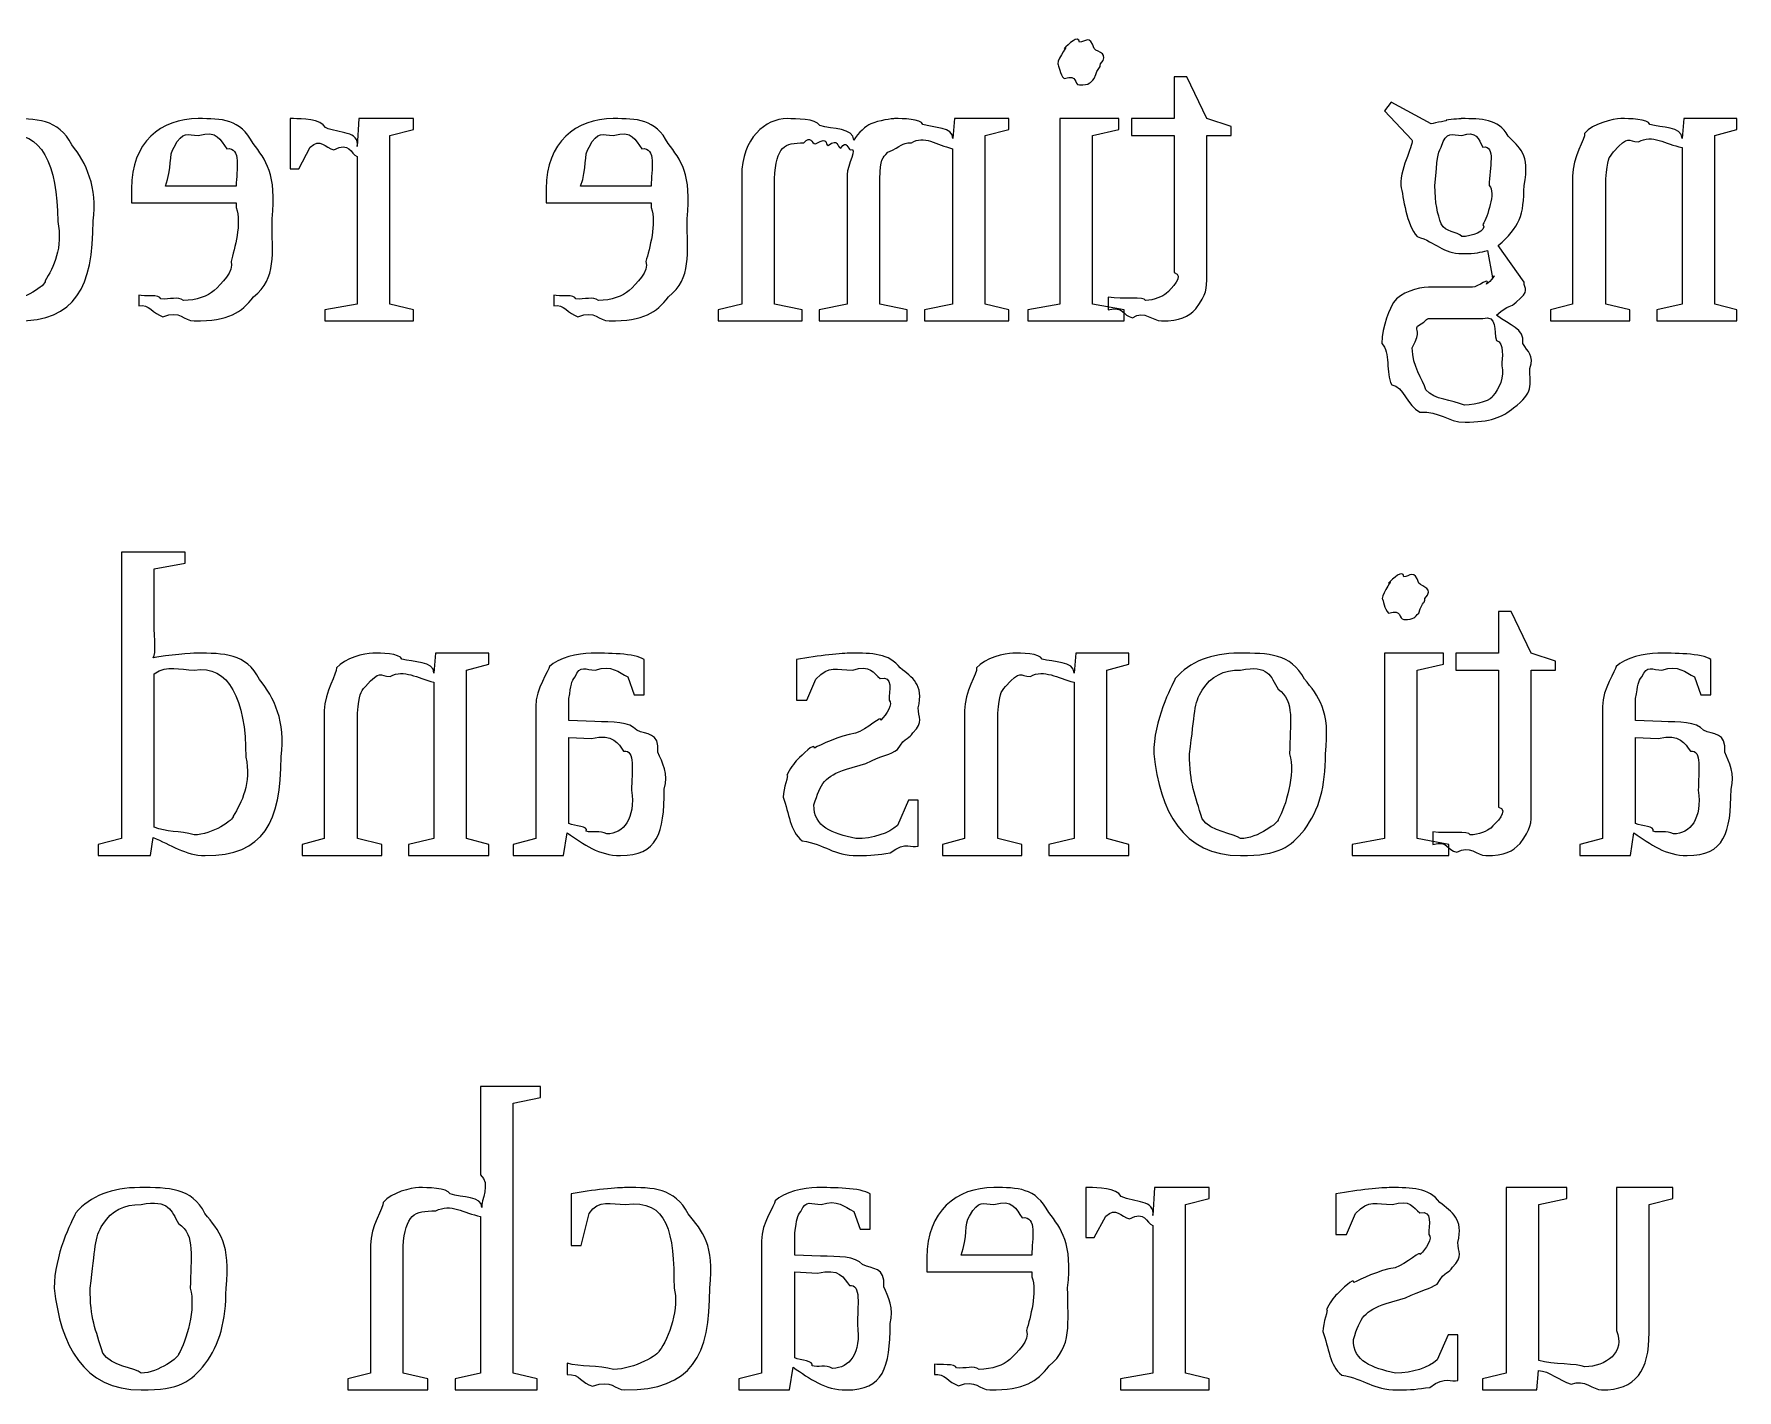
# Model space of a CAD drawing. Header units: millimetres. Extents: x 21 to 196, y 128 to 259.
# Drawn here: x 123.71 to 141.52, y 194.59 to 208.78 of the extents above; entities that cross this region are included whole.
import ezdxf

# ---------------------------------------------------------------- set-up
doc = ezdxf.new("R2010")
doc.units = ezdxf.units.MM
doc.layers.get('0').update_dxf_attribs({"linetype": 'CONTINUOUS'})

msp = doc.modelspace()

# ---------------------------------------------------------------- linework, layer by layer
at = {"color": 0}
for p, q in [((134.418, 208.466), (134.418, 208.466)), ((135.767, 208.328), (135.635, 208.328)), ((135.635, 208.328), (135.635, 207.892)), ((135.976, 207.892), (135.767, 208.328)), ((137.906, 208.063), (137.834, 207.975)), ((138.325, 207.837), (137.906, 208.063)), ((126.39, 207.892), (126.39, 207.368)), ((126.423, 207.892), (126.39, 207.892)), ((127.106, 207.892), (127.09, 207.6)), ((127.679, 207.892), (127.106, 207.892)), ((127.679, 207.777), (127.679, 207.892)), ((133.339, 207.892), (133.322, 207.683)), ((133.907, 207.892), (133.339, 207.892)), ((133.907, 207.777), (133.907, 207.892)), ((135.057, 207.892), (134.44, 207.892)), ((134.44, 207.892), (134.44, 205.952)), ((135.057, 207.777), (135.057, 207.892)), ((135.635, 207.892), (135.188, 207.892)), ((135.188, 207.892), (135.188, 207.716)), ((136.23, 207.809), (135.976, 207.892)), ((137.834, 207.975), (138.121, 207.672)), ((140.965, 207.892), (140.948, 207.683)), ((141.522, 207.892), (140.965, 207.892)), ((141.522, 207.777), (141.522, 207.892)), ((125.428, 207.716), (125.428, 207.716)), ((127.431, 207.716), (127.679, 207.777)), ((127.431, 205.952), (127.431, 207.716)), ((129.769, 207.716), (129.769, 207.716)), ((133.659, 207.716), (133.907, 207.777)), ((133.659, 205.952), (133.659, 207.716)), ((134.782, 207.716), (135.057, 207.777)), ((134.782, 205.952), (134.782, 207.716)), ((135.188, 207.716), (135.635, 207.716)), ((135.635, 207.716), (135.635, 206.283)), ((135.976, 206.255), (135.976, 207.716)), ((135.976, 207.716), (136.23, 207.716)), ((136.23, 207.716), (136.23, 207.809)), ((141.29, 207.716), (141.522, 207.777)), ((141.29, 205.952), (141.29, 207.716)), ((126.478, 207.368), (126.599, 207.595)), ((133.317, 207.578), (133.317, 205.952)), ((140.948, 207.589), (140.948, 205.952)), ((126.39, 207.368), (126.478, 207.368)), ((127.09, 207.495), (127.09, 205.952)), ((124.728, 207.159), (124.728, 207.01)), ((125.825, 207.187), (125.086, 207.187)), ((129.068, 207.159), (129.068, 207.01)), ((130.165, 207.187), (129.427, 207.187)), ((131.112, 207.292), (131.112, 205.952)), ((131.454, 205.952), (131.454, 207.264)), ((132.214, 207.308), (132.214, 205.952)), ((132.556, 205.952), (132.556, 207.264)), ((138.005, 207.192), (138.005, 207.192)), ((139.802, 207.292), (139.802, 205.952)), ((140.149, 205.952), (140.149, 207.264)), ((124.728, 207.01), (125.825, 207.01)), ((125.825, 207.01), (125.825, 206.961)), ((129.068, 207.01), (130.165, 207.01)), ((130.165, 207.01), (130.165, 206.961)), ((123.957, 206.817), (123.957, 206.817)), ((138.644, 206.658), (138.644, 206.658)), ((138.914, 206.514), (138.964, 206.228)), ((139.295, 206.183), (139.025, 206.564)), ((138.755, 206.128), (138.297, 206.128)), ((124.805, 206.045), (124.805, 205.935)), ((127.09, 205.952), (126.753, 205.891)), ((127.679, 205.891), (127.431, 205.952)), ((129.146, 206.045), (129.146, 205.935)), ((131.112, 205.952), (130.864, 205.891)), ((131.746, 205.891), (131.454, 205.952)), ((132.214, 205.952), (131.922, 205.891)), ((132.843, 205.891), (132.556, 205.952)), ((133.317, 205.952), (133.025, 205.891)), ((133.907, 205.891), (133.659, 205.952)), ((134.44, 205.952), (134.104, 205.891)), ((135.112, 205.891), (134.782, 205.952)), ((134.946, 206.024), (134.946, 205.891)), ((139.802, 205.952), (139.571, 205.891)), ((140.403, 205.891), (140.149, 205.952)), ((140.948, 205.952), (140.684, 205.891)), ((141.522, 205.891), (141.29, 205.952)), ((126.753, 205.891), (126.753, 205.776)), ((126.753, 205.776), (127.679, 205.776)), ((127.679, 205.776), (127.679, 205.891)), ((130.864, 205.891), (130.864, 205.776)), ((130.864, 205.776), (131.746, 205.776)), ((131.746, 205.776), (131.746, 205.891)), ((131.922, 205.891), (131.922, 205.776)), ((131.922, 205.776), (132.843, 205.776)), ((132.843, 205.776), (132.843, 205.891)), ((133.025, 205.891), (133.025, 205.776)), ((133.025, 205.776), (133.907, 205.776)), ((133.907, 205.776), (133.907, 205.891)), ((134.104, 205.891), (134.104, 205.776)), ((134.104, 205.776), (135.112, 205.776)), ((135.112, 205.776), (135.112, 205.891)), ((135.503, 205.776), (135.503, 205.776)), ((138.33, 205.803), (138.865, 205.803)), ((139.571, 205.891), (139.571, 205.776)), ((139.571, 205.776), (140.403, 205.776)), ((140.403, 205.776), (140.403, 205.891)), ((140.684, 205.891), (140.684, 205.776)), ((140.684, 205.776), (141.522, 205.776)), ((141.522, 205.776), (141.522, 205.891)), ((138.126, 205.494), (138.126, 205.494)), ((125.291, 203.358), (124.624, 203.358)), ((124.624, 203.358), (124.624, 200.36)), ((124.966, 203.182), (125.291, 203.243)), ((125.291, 203.243), (125.291, 203.358)), ((124.966, 202.625), (124.966, 203.182)), ((137.812, 202.873), (137.812, 202.873)), ((139.161, 202.736), (139.029, 202.736)), ((139.029, 202.736), (139.029, 202.3)), ((139.371, 202.3), (139.161, 202.736)), ((127.909, 202.3), (127.893, 202.091)), ((128.466, 202.3), (127.909, 202.3)), ((128.235, 202.124), (128.466, 202.184)), ((128.466, 202.184), (128.466, 202.3)), ((129.536, 202.3), (129.536, 202.3)), ((130.092, 201.865), (130.092, 202.234)), ((131.684, 202.234), (131.684, 201.81)), ((134.606, 202.3), (134.589, 202.091)), ((135.162, 202.3), (134.606, 202.3)), ((134.93, 202.124), (135.162, 202.184)), ((135.162, 202.184), (135.162, 202.3)), ((138.452, 202.3), (137.834, 202.3)), ((137.834, 202.3), (137.834, 200.36)), ((138.176, 202.124), (138.452, 202.184)), ((138.452, 202.184), (138.452, 202.3)), ((139.029, 202.3), (138.582, 202.3)), ((138.582, 202.3), (138.582, 202.124)), ((139.624, 202.218), (139.371, 202.3)), ((139.624, 202.124), (139.624, 202.218)), ((140.693, 202.3), (140.693, 202.3)), ((141.25, 201.865), (141.25, 202.234)), ((124.966, 200.481), (124.966, 202.085)), ((127.893, 201.997), (127.893, 200.36)), ((128.235, 200.36), (128.235, 202.124)), ((129.921, 202.052), (129.988, 201.865)), ((131.794, 201.81), (131.888, 202.03)), ((134.589, 201.997), (134.589, 200.36)), ((134.93, 200.36), (134.93, 202.124)), ((138.176, 200.36), (138.176, 202.124)), ((138.582, 202.124), (139.029, 202.124)), ((139.029, 202.124), (139.029, 200.691)), ((139.371, 200.663), (139.371, 202.124)), ((139.371, 202.124), (139.624, 202.124)), ((141.079, 202.052), (141.146, 201.865)), ((129.304, 201.595), (129.304, 201.826)), ((129.988, 201.865), (130.092, 201.865)), ((131.684, 201.81), (131.794, 201.81)), ((140.462, 201.595), (140.462, 201.826)), ((141.146, 201.865), (141.25, 201.865)), ((126.746, 201.699), (126.746, 200.36)), ((127.094, 200.36), (127.094, 201.672)), ((128.957, 201.743), (128.957, 200.36)), ((133.442, 201.699), (133.442, 200.36)), ((133.79, 200.36), (133.79, 201.672)), ((140.115, 201.743), (140.115, 200.36)), ((129.574, 201.584), (129.304, 201.595)), ((140.732, 201.584), (140.462, 201.595)), ((129.304, 201.418), (129.541, 201.407)), ((129.304, 200.52), (129.304, 201.418)), ((140.462, 201.418), (140.699, 201.407)), ((140.462, 200.52), (140.462, 201.418)), ((125.925, 201.214), (125.925, 201.214)), ((132.208, 201.088), (132.412, 201.148)), ((135.421, 201.247), (135.421, 201.247)), ((135.796, 201.247), (135.796, 201.247)), ((131.546, 200.795), (131.546, 200.795)), ((132.858, 200.762), (132.742, 200.498)), ((132.957, 200.762), (132.858, 200.762)), ((132.957, 200.283), (132.957, 200.762)), ((129.249, 200.183), (129.287, 200.42)), ((138.34, 200.431), (138.34, 200.299)), ((140.407, 200.183), (140.445, 200.42)), ((124.624, 200.36), (124.382, 200.299)), ((124.382, 200.299), (124.382, 200.183)), ((124.927, 200.183), (124.955, 200.371)), ((126.746, 200.36), (126.515, 200.299)), ((126.515, 200.299), (126.515, 200.183)), ((127.347, 200.299), (127.094, 200.36)), ((127.347, 200.183), (127.347, 200.299)), ((127.893, 200.36), (127.628, 200.299)), ((127.628, 200.299), (127.628, 200.183)), ((128.466, 200.299), (128.235, 200.36)), ((128.466, 200.183), (128.466, 200.299)), ((128.957, 200.36), (128.72, 200.299)), ((128.72, 200.299), (128.72, 200.183)), ((133.442, 200.36), (133.211, 200.299)), ((133.211, 200.299), (133.211, 200.183)), ((134.043, 200.299), (133.79, 200.36)), ((134.043, 200.183), (134.043, 200.299)), ((134.589, 200.36), (134.324, 200.299)), ((134.324, 200.299), (134.324, 200.183)), ((135.162, 200.299), (134.93, 200.36)), ((135.162, 200.183), (135.162, 200.299)), ((137.834, 200.36), (137.498, 200.299)), ((137.498, 200.299), (137.498, 200.183)), ((138.507, 200.299), (138.176, 200.36)), ((138.507, 200.183), (138.507, 200.299)), ((140.115, 200.36), (139.878, 200.299)), ((139.878, 200.299), (139.878, 200.183)), ((124.382, 200.183), (124.927, 200.183)), ((126.515, 200.183), (127.347, 200.183)), ((127.628, 200.183), (128.466, 200.183)), ((128.72, 200.183), (129.249, 200.183)), ((133.211, 200.183), (134.043, 200.183)), ((134.324, 200.183), (135.162, 200.183)), ((137.498, 200.183), (138.507, 200.183)), ((138.897, 200.183), (138.897, 200.183)), ((139.878, 200.183), (140.407, 200.183)), ((129.009, 197.768), (128.381, 197.768)), ((128.381, 197.768), (128.381, 196.842)), ((129.009, 197.652), (129.009, 197.768)), ((128.723, 197.592), (129.009, 197.652)), ((128.723, 194.769), (128.723, 197.592)), ((131.898, 196.71), (131.898, 196.71)), ((134.711, 196.71), (134.711, 196.186)), ((134.745, 196.71), (134.711, 196.71)), ((135.428, 196.71), (135.412, 196.417)), ((136.001, 196.71), (135.428, 196.71)), ((136.001, 196.594), (136.001, 196.71)), ((139.743, 196.71), (139.109, 196.71)), ((139.109, 196.71), (139.109, 194.769)), ((139.743, 196.594), (139.743, 196.71)), ((140.851, 196.71), (140.261, 196.71)), ((140.261, 196.71), (140.261, 195.216)), ((140.851, 196.594), (140.851, 196.71)), ((129.329, 196.643), (129.329, 196.103)), ((132.454, 196.274), (132.454, 196.643)), ((133.75, 196.533), (133.75, 196.533)), ((135.753, 196.533), (136.001, 196.594)), ((135.753, 194.769), (135.753, 196.533)), ((137.328, 196.643), (137.328, 196.219)), ((139.451, 196.533), (139.743, 196.594)), ((139.451, 194.902), (139.451, 196.533)), ((140.603, 196.533), (140.851, 196.594)), ((140.603, 195.194), (140.603, 196.533)), ((128.381, 196.406), (128.381, 194.769)), ((129.433, 196.103), (129.516, 196.439)), ((132.284, 196.461), (132.35, 196.274)), ((134.8, 196.186), (134.921, 196.412)), ((135.412, 196.313), (135.412, 194.769)), ((137.439, 196.219), (137.532, 196.439)), ((131.319, 196.153), (131.319, 194.769)), ((131.666, 196.004), (131.666, 196.235)), ((132.35, 196.274), (132.454, 196.274)), ((134.711, 196.186), (134.8, 196.186)), ((137.328, 196.219), (137.439, 196.219)), ((127.229, 196.108), (127.229, 194.769)), ((127.57, 194.769), (127.57, 196.092)), ((129.329, 196.103), (129.433, 196.103)), ((131.936, 195.993), (131.666, 196.004)), ((133.049, 195.976), (133.049, 195.828)), ((134.147, 196.004), (133.408, 196.004)), ((131.666, 195.828), (131.903, 195.816)), ((131.666, 194.929), (131.666, 195.828)), ((133.049, 195.828), (134.147, 195.828)), ((134.147, 195.828), (134.147, 195.778)), ((123.921, 195.657), (123.921, 195.657)), ((124.296, 195.657), (124.296, 195.657)), ((137.852, 195.497), (138.056, 195.557)), ((137.191, 195.205), (137.191, 195.205)), ((138.502, 195.171), (138.387, 194.907)), ((138.602, 195.171), (138.502, 195.171)), ((138.602, 194.692), (138.602, 195.171)), ((129.285, 194.874), (129.285, 194.753)), ((127.229, 194.769), (126.992, 194.709)), ((126.992, 194.709), (126.992, 194.593)), ((127.83, 194.709), (127.57, 194.769)), ((127.83, 194.593), (127.83, 194.709)), ((128.381, 194.769), (128.116, 194.709)), ((128.116, 194.709), (128.116, 194.593)), ((128.971, 194.709), (128.723, 194.769)), ((128.971, 194.593), (128.971, 194.709)), ((131.319, 194.769), (131.082, 194.709)), ((131.082, 194.709), (131.082, 194.593)), ((131.611, 194.593), (131.65, 194.83)), ((133.127, 194.863), (133.127, 194.753)), ((135.412, 194.769), (135.075, 194.709)), ((135.075, 194.709), (135.075, 194.593)), ((136.001, 194.709), (135.753, 194.769)), ((136.001, 194.593), (136.001, 194.709)), ((139.109, 194.769), (138.861, 194.709)), ((138.861, 194.709), (138.861, 194.593)), ((139.428, 194.593), (139.445, 194.797)), ((126.992, 194.593), (127.83, 194.593)), ((128.116, 194.593), (128.971, 194.593)), ((131.082, 194.593), (131.611, 194.593)), ((135.075, 194.593), (136.001, 194.593)), ((138.861, 194.593), (139.428, 194.593))]:
    msp.add_line(p, q, dxfattribs=at)
for points in [[(134.644, 208.691), (134.636, 208.777), (134.528, 208.669), (134.484, 208.625)], [(134.798, 208.625), (134.757, 208.777), (134.703, 208.691), (134.644, 208.691)], [(134.484, 208.625), (134.548, 208.689), (134.418, 208.528), (134.418, 208.466)], [(134.864, 208.466), (134.962, 208.572), (134.842, 208.581), (134.798, 208.625)], [(134.418, 208.466), (134.429, 208.45), (134.44, 208.355), (134.484, 208.311)], [(134.798, 208.311), (134.845, 208.45), (134.864, 208.406), (134.864, 208.466)], [(134.484, 208.311), (134.636, 208.362), (134.582, 208.245), (134.644, 208.245)], [(134.644, 208.245), (134.757, 208.245), (134.754, 208.267), (134.798, 208.311)], [(124.106, 207.617), (123.963, 207.892), (123.735, 207.892), (123.445, 207.892)], [(125.428, 207.892), (125.035, 207.892), (124.728, 207.647), (124.728, 207.159)], [(126.001, 207.633), (125.866, 207.892), (125.674, 207.892), (125.428, 207.892)], [(126.759, 207.798), (126.715, 207.892), (126.504, 207.892), (126.423, 207.892)], [(129.769, 207.892), (129.376, 207.892), (129.068, 207.647), (129.068, 207.159)], [(130.342, 207.633), (130.207, 207.892), (130.015, 207.892), (129.769, 207.892)], [(131.586, 207.892), (131.364, 207.892), (131.112, 207.691), (131.112, 207.292)], [(131.928, 207.821), (131.889, 207.892), (131.679, 207.892), (131.586, 207.892)], [(132.711, 207.892), (132.694, 207.892), (132.54, 207.873), (132.462, 207.837)], [(133.008, 207.832), (132.985, 207.892), (132.796, 207.892), (132.711, 207.892)], [(138.479, 207.876), (138.52, 207.87), (138.362, 207.851), (138.325, 207.837)], [(138.639, 207.892), (138.653, 207.892), (138.545, 207.887), (138.479, 207.876)], [(139.13, 207.71), (139.023, 207.892), (138.853, 207.892), (138.639, 207.892)], [(140.309, 207.892), (140.225, 207.892), (140.014, 207.84), (139.929, 207.738)], [(140.612, 207.832), (140.593, 207.892), (140.39, 207.892), (140.309, 207.892)], [(123.417, 207.716), (123.779, 207.774), (123.957, 207.415), (123.957, 206.817)], [(125.174, 207.595), (125.271, 207.774), (125.315, 207.716), (125.428, 207.716)], [(125.428, 207.716), (125.63, 207.774), (125.656, 207.669), (125.725, 207.578)], [(126.599, 207.595), (126.704, 207.694), (126.752, 207.585), (126.847, 207.567)], [(127.09, 207.6), (127.116, 207.767), (126.899, 207.735), (126.759, 207.798)], [(129.515, 207.595), (129.611, 207.774), (129.655, 207.716), (129.769, 207.716)], [(129.769, 207.716), (129.971, 207.774), (129.997, 207.669), (130.066, 207.578)], [(131.763, 207.639), (131.834, 207.723), (131.84, 207.634), (131.884, 207.628)], [(131.884, 207.628), (132.041, 207.712), (131.972, 207.618), (132.016, 207.611)], [(132.286, 207.666), (132.279, 207.8), (132.064, 207.777), (131.928, 207.821)], [(132.016, 207.611), (132.129, 207.696), (132.104, 207.595), (132.148, 207.584)], [(132.462, 207.837), (132.418, 207.818), (132.323, 207.743), (132.286, 207.666)], [(132.887, 207.639), (133.018, 207.723), (133.149, 207.618), (133.317, 207.578)], [(133.322, 207.683), (133.327, 207.811), (133.119, 207.79), (133.008, 207.832)], [(138.429, 207.595), (138.479, 207.774), (138.545, 207.716), (138.644, 207.716)], [(138.644, 207.716), (138.796, 207.774), (138.818, 207.675), (138.865, 207.595)], [(139.295, 207.192), (139.365, 207.531), (139.24, 207.589), (139.13, 207.71)], [(139.929, 207.738), (139.938, 207.686), (139.802, 207.486), (139.802, 207.292)], [(140.232, 207.545), (140.397, 207.73), (140.374, 207.65), (140.491, 207.65)], [(140.491, 207.65), (140.64, 207.73), (140.769, 207.629), (140.948, 207.589)], [(140.948, 207.683), (140.948, 207.815), (140.731, 207.794), (140.612, 207.832)], [(124.327, 206.823), (124.379, 207.172), (124.254, 207.432), (124.106, 207.617)], [(125.086, 207.187), (125.156, 207.377), (125.116, 207.513), (125.174, 207.595)], [(125.725, 207.578), (125.884, 207.595), (125.825, 207.359), (125.825, 207.187)], [(126.199, 206.845), (126.252, 207.311), (126.133, 207.459), (126.001, 207.633)], [(126.847, 207.567), (127.01, 207.657), (127.021, 207.524), (127.09, 207.495)], [(129.427, 207.187), (129.497, 207.377), (129.457, 207.513), (129.515, 207.595)], [(130.066, 207.578), (130.225, 207.595), (130.165, 207.359), (130.165, 207.187)], [(130.54, 206.845), (130.593, 207.311), (130.474, 207.459), (130.342, 207.633)], [(131.454, 207.264), (131.475, 207.605), (131.557, 207.639), (131.763, 207.639)], [(132.148, 207.584), (132.213, 207.679), (132.223, 207.57), (132.248, 207.567)], [(132.248, 207.567), (132.334, 207.597), (132.214, 207.403), (132.214, 207.308)], [(132.556, 207.264), (132.562, 207.476), (132.584, 207.476), (132.639, 207.54)], [(132.639, 207.54), (132.79, 207.605), (132.777, 207.639), (132.887, 207.639)], [(138.121, 207.672), (138.152, 207.634), (138.005, 207.402), (138.005, 207.192)], [(138.363, 207.192), (138.391, 207.495), (138.385, 207.513), (138.429, 207.595)], [(138.865, 207.595), (139.005, 207.613), (138.931, 207.38), (138.931, 207.192)], [(140.149, 207.264), (140.17, 207.473), (140.177, 207.475), (140.232, 207.545)], [(138.005, 207.192), (138.035, 207.072), (138.063, 206.779), (138.176, 206.658)], [(138.429, 206.79), (138.391, 206.892), (138.363, 207.012), (138.363, 207.192)], [(138.931, 207.192), (139.005, 207.12), (138.909, 206.868), (138.865, 206.784)], [(139.025, 206.564), (139.248, 206.76), (139.295, 206.879), (139.295, 207.192)], [(123.533, 205.776), (124.143, 205.776), (124.327, 206.124), (124.327, 206.823)], [(123.957, 206.817), (124.015, 206.547), (123.913, 206.334), (123.825, 206.194)], [(125.825, 206.961), (125.884, 206.797), (125.807, 206.533), (125.77, 206.398)], [(126.007, 206.029), (126.252, 206.23), (126.199, 206.47), (126.199, 206.845)], [(130.165, 206.961), (130.225, 206.797), (130.147, 206.533), (130.11, 206.398)], [(130.347, 206.029), (130.593, 206.23), (130.54, 206.47), (130.54, 206.845)], [(138.176, 206.658), (138.377, 206.598), (138.444, 206.481), (138.65, 206.481)], [(138.644, 206.658), (138.593, 206.715), (138.471, 206.702), (138.429, 206.79)], [(138.865, 206.784), (138.913, 206.715), (138.744, 206.658), (138.644, 206.658)], [(138.65, 206.481), (138.796, 206.481), (138.835, 206.492), (138.914, 206.514)], [(125.77, 206.398), (125.807, 206.294), (125.67, 206.164), (125.593, 206.095)], [(130.11, 206.398), (130.147, 206.294), (130.011, 206.164), (129.934, 206.095)], [(135.635, 206.283), (135.749, 206.252), (135.607, 206.113), (135.552, 206.062)], [(138.964, 206.228), (139.023, 206.29), (138.941, 206.183), (138.903, 206.162)], [(123.825, 206.194), (123.839, 206.153), (123.602, 205.99), (123.417, 205.99)], [(125.593, 206.095), (125.531, 206.036), (125.405, 205.99), (125.273, 205.99)], [(129.934, 206.095), (129.872, 206.036), (129.746, 205.99), (129.614, 205.99)], [(135.861, 205.902), (135.976, 206.062), (135.976, 206.103), (135.976, 206.255)], [(138.297, 206.128), (138.181, 206.128), (138.009, 206.074), (137.928, 205.969)], [(138.903, 206.162), (138.946, 206.246), (138.814, 206.128), (138.755, 206.128)], [(139.212, 205.974), (139.365, 206.091), (139.295, 206.109), (139.295, 206.183)], [(125.036, 206.007), (125.028, 206.058), (124.864, 206.03), (124.805, 206.045)], [(124.805, 205.935), (124.914, 205.955), (124.952, 205.853), (125.058, 205.82)], [(125.273, 205.99), (125.215, 206.036), (125.129, 205.996), (125.036, 206.007)], [(125.384, 205.776), (125.756, 205.776), (125.874, 205.86), (126.007, 206.029)], [(129.377, 206.007), (129.369, 206.058), (129.205, 206.03), (129.146, 206.045)], [(129.146, 205.935), (129.255, 205.955), (129.293, 205.853), (129.399, 205.82)], [(129.614, 205.99), (129.556, 206.036), (129.469, 205.996), (129.377, 206.007)], [(129.725, 205.776), (130.096, 205.776), (130.215, 205.86), (130.347, 206.029)], [(135.337, 205.99), (135.326, 206.036), (135.1, 206.001), (134.946, 206.024)], [(134.946, 205.891), (135.114, 205.937), (135.089, 205.831), (135.199, 205.809)], [(135.552, 206.062), (135.522, 206.036), (135.425, 205.99), (135.337, 205.99)], [(137.928, 205.969), (137.903, 205.919), (137.807, 205.723), (137.807, 205.539)], [(139.008, 205.836), (139.138, 205.959), (139.157, 205.908), (139.212, 205.974)], [(125.058, 205.82), (125.244, 205.893), (125.273, 205.776), (125.384, 205.776)], [(129.399, 205.82), (129.585, 205.893), (129.614, 205.776), (129.725, 205.776)], [(135.199, 205.809), (135.33, 205.893), (135.407, 205.776), (135.503, 205.776)], [(135.503, 205.776), (135.701, 205.776), (135.781, 205.817), (135.861, 205.902)], [(138.181, 205.721), (138.303, 205.794), (138.264, 205.803), (138.33, 205.803)], [(138.865, 205.803), (139.019, 205.849), (138.973, 205.664), (139.008, 205.572)], [(139.284, 205.539), (139.306, 205.703), (139.14, 205.723), (139.008, 205.836)], [(138.126, 205.494), (138.234, 205.685), (138.146, 205.665), (138.181, 205.721)], [(139.008, 205.572), (139.094, 205.544), (139.063, 205.388), (139.063, 205.307)], [(137.807, 205.539), (137.903, 205.453), (137.842, 205.23), (137.911, 205.109)], [(138.269, 205.054), (138.234, 205.162), (138.126, 205.304), (138.126, 205.494)], [(139.355, 205.28), (139.405, 205.416), (139.332, 205.455), (139.284, 205.539)], [(139.063, 205.307), (139.094, 205.2), (139.033, 205.056), (138.97, 204.993)], [(139.185, 204.866), (139.405, 205.03), (139.355, 205.1), (139.355, 205.28)], [(137.911, 205.109), (138.038, 205.089), (138.075, 204.888), (138.204, 204.822)], [(138.672, 204.894), (138.538, 204.953), (138.362, 204.947), (138.269, 205.054)], [(138.97, 204.993), (138.964, 204.953), (138.804, 204.894), (138.672, 204.894)], [(138.678, 204.717), (138.939, 204.717), (139.067, 204.767), (139.185, 204.866)], [(138.204, 204.822), (138.413, 204.836), (138.49, 204.717), (138.678, 204.717)], [(137.878, 203.033), (137.942, 203.097), (137.812, 202.935), (137.812, 202.873)], [(138.038, 203.099), (138.03, 203.185), (137.922, 203.077), (137.878, 203.033)], [(138.193, 203.033), (138.151, 203.185), (138.097, 203.099), (138.038, 203.099)], [(138.259, 202.873), (138.356, 202.98), (138.237, 202.989), (138.193, 203.033)], [(137.812, 202.873), (137.823, 202.858), (137.834, 202.763), (137.878, 202.719)], [(137.878, 202.719), (138.03, 202.77), (137.976, 202.653), (138.038, 202.653)], [(138.038, 202.653), (138.151, 202.653), (138.148, 202.675), (138.193, 202.719)], [(138.193, 202.719), (138.239, 202.858), (138.259, 202.814), (138.259, 202.873)], [(124.955, 202.251), (124.991, 202.314), (124.966, 202.423), (124.966, 202.625)], [(125.407, 202.3), (125.368, 202.3), (125.107, 202.283), (124.955, 202.251)], [(124.966, 202.085), (125.112, 202.182), (125.228, 202.124), (125.385, 202.124)], [(125.385, 202.124), (125.747, 202.182), (125.925, 201.821), (125.925, 201.214)], [(126.068, 202.025), (125.928, 202.3), (125.698, 202.3), (125.407, 202.3)], [(127.254, 202.3), (127.169, 202.3), (126.959, 202.248), (126.873, 202.146)], [(127.557, 202.239), (127.537, 202.3), (127.335, 202.3), (127.254, 202.3)], [(127.893, 202.091), (127.893, 202.223), (127.675, 202.202), (127.557, 202.239)], [(129.536, 202.3), (129.403, 202.3), (129.193, 202.253), (129.1, 202.162)], [(129.37, 202.052), (129.418, 202.182), (129.485, 202.124), (129.58, 202.124)], [(130.092, 202.234), (129.999, 202.3), (129.698, 202.3), (129.536, 202.3)], [(129.58, 202.124), (129.756, 202.182), (129.819, 202.099), (129.921, 202.052)], [(132.257, 202.3), (132.167, 202.3), (131.916, 202.278), (131.684, 202.234)], [(131.888, 202.03), (132.035, 202.182), (132.097, 202.124), (132.274, 202.124)], [(132.77, 202.146), (132.653, 202.3), (132.475, 202.3), (132.257, 202.3)], [(132.274, 202.124), (132.454, 202.182), (132.494, 202.093), (132.56, 202.035)], [(133.949, 202.3), (133.865, 202.3), (133.654, 202.248), (133.569, 202.146)], [(134.253, 202.239), (134.233, 202.3), (134.031, 202.3), (133.949, 202.3)], [(134.589, 202.091), (134.589, 202.223), (134.371, 202.202), (134.253, 202.239)], [(136.314, 202.3), (136.022, 202.3), (135.799, 202.212), (135.647, 202.035)], [(136.998, 202.03), (136.857, 202.3), (136.62, 202.3), (136.314, 202.3)], [(136.331, 202.124), (136.626, 202.182), (136.642, 202.058), (136.722, 201.925)], [(140.693, 202.3), (140.561, 202.3), (140.351, 202.253), (140.258, 202.162)], [(140.528, 202.052), (140.576, 202.182), (140.643, 202.124), (140.738, 202.124)], [(141.25, 202.234), (141.157, 202.3), (140.856, 202.3), (140.693, 202.3)], [(140.738, 202.124), (140.914, 202.182), (140.977, 202.099), (141.079, 202.052)], [(126.294, 201.22), (126.347, 201.579), (126.22, 201.84), (126.068, 202.025)], [(126.873, 202.146), (126.883, 202.093), (126.746, 201.894), (126.746, 201.699)], [(127.176, 201.953), (127.342, 202.137), (127.318, 202.058), (127.435, 202.058)], [(127.435, 202.058), (127.584, 202.137), (127.714, 202.037), (127.893, 201.997)], [(129.1, 202.162), (129.099, 202.116), (128.957, 201.931), (128.957, 201.743)], [(129.304, 201.826), (129.33, 201.97), (129.326, 202.004), (129.37, 202.052)], [(132.56, 202.035), (132.701, 202.069), (132.654, 201.905), (132.654, 201.81)], [(132.957, 201.727), (133.021, 201.976), (132.895, 202.043), (132.77, 202.146)], [(133.569, 202.146), (133.579, 202.093), (133.442, 201.894), (133.442, 201.699)], [(133.872, 201.953), (134.038, 202.137), (134.014, 202.058), (134.131, 202.058)], [(134.131, 202.058), (134.28, 202.137), (134.41, 202.037), (134.589, 201.997)], [(135.647, 202.035), (135.603, 201.947), (135.421, 201.596), (135.421, 201.247)], [(135.928, 201.914), (136.026, 202.064), (136.148, 202.124), (136.331, 202.124)], [(137.218, 201.247), (137.272, 201.705), (137.145, 201.85), (136.998, 202.03)], [(140.258, 202.162), (140.257, 202.116), (140.115, 201.931), (140.115, 201.743)], [(140.462, 201.826), (140.488, 201.97), (140.484, 202.004), (140.528, 202.052)], [(127.094, 201.672), (127.114, 201.881), (127.121, 201.883), (127.176, 201.953)], [(132.654, 201.81), (132.701, 201.774), (132.625, 201.658), (132.566, 201.6)], [(133.79, 201.672), (133.81, 201.881), (133.817, 201.883), (133.872, 201.953)], [(135.796, 201.247), (135.854, 201.672), (135.84, 201.778), (135.928, 201.914)], [(136.722, 201.925), (136.904, 201.8), (136.843, 201.567), (136.843, 201.247)], [(132.566, 201.6), (132.582, 201.661), (132.42, 201.498), (132.301, 201.462)], [(132.902, 201.468), (133.021, 201.584), (132.957, 201.628), (132.957, 201.727)], [(129.541, 201.407), (129.771, 201.462), (129.819, 201.355), (129.877, 201.275)], [(130.015, 201.495), (129.937, 201.584), (129.766, 201.579), (129.574, 201.584)], [(130.236, 201.264), (130.256, 201.476), (130.114, 201.443), (130.015, 201.495)], [(132.301, 201.462), (132.128, 201.436), (131.937, 201.341), (131.872, 201.308)], [(132.742, 201.291), (132.829, 201.44), (132.866, 201.398), (132.902, 201.468)], [(140.699, 201.407), (140.929, 201.462), (140.977, 201.355), (141.035, 201.275)], [(141.173, 201.495), (141.095, 201.584), (140.924, 201.579), (140.732, 201.584)], [(141.394, 201.264), (141.414, 201.476), (141.272, 201.443), (141.173, 201.495)], [(129.877, 201.275), (130.003, 201.3), (129.96, 201.057), (129.96, 200.867)], [(131.872, 201.308), (131.874, 201.37), (131.743, 201.234), (131.695, 201.187)], [(132.412, 201.148), (132.571, 201.227), (132.673, 201.243), (132.742, 201.291)], [(141.035, 201.275), (141.161, 201.3), (141.118, 201.057), (141.118, 200.867)], [(125.501, 200.183), (126.111, 200.183), (126.294, 200.528), (126.294, 201.22)], [(125.925, 201.214), (125.983, 200.947), (125.881, 200.732), (125.793, 200.597)], [(130.302, 200.878), (130.349, 201.035), (130.28, 201.161), (130.236, 201.264)], [(131.695, 201.187), (131.661, 201.156), (131.611, 201.083), (131.585, 201.021)], [(135.421, 201.247), (135.486, 200.653), (135.724, 200.183), (136.331, 200.183)], [(135.928, 200.569), (135.854, 200.815), (135.796, 200.934), (135.796, 201.247)], [(136.843, 201.247), (136.904, 201.039), (136.803, 200.694), (136.722, 200.558)], [(136.998, 200.454), (137.155, 200.665), (137.218, 200.901), (137.218, 201.247)], [(141.46, 200.878), (141.507, 201.035), (141.438, 201.161), (141.394, 201.264)], [(131.585, 201.021), (131.609, 201.032), (131.546, 200.884), (131.546, 200.795)], [(131.866, 200.713), (131.94, 200.944), (131.98, 201.01), (132.208, 201.088)], [(129.96, 200.867), (130.003, 200.569), (129.874, 200.41), (129.701, 200.41)], [(129.844, 200.183), (130.23, 200.183), (130.302, 200.415), (130.302, 200.878)], [(131.546, 200.795), (131.609, 200.624), (131.612, 200.44), (131.745, 200.338)], [(141.118, 200.867), (141.161, 200.569), (141.032, 200.41), (140.859, 200.41)], [(141.002, 200.183), (141.388, 200.183), (141.46, 200.415), (141.46, 200.878)], [(125.793, 200.597), (125.807, 200.561), (125.569, 200.399), (125.385, 200.399)], [(132.307, 200.36), (132.057, 200.418), (131.866, 200.477), (131.866, 200.713)], [(136.331, 200.36), (136.265, 200.418), (136.017, 200.429), (135.928, 200.569)], [(139.029, 200.691), (139.143, 200.66), (139.001, 200.521), (138.946, 200.47)], [(139.255, 200.31), (139.371, 200.47), (139.371, 200.511), (139.371, 200.663)], [(125.385, 200.399), (125.233, 200.444), (125.091, 200.426), (124.966, 200.481)], [(129.287, 200.42), (129.462, 200.301), (129.617, 200.183), (129.844, 200.183)], [(129.486, 200.437), (129.511, 200.492), (129.367, 200.487), (129.304, 200.52)], [(129.701, 200.41), (129.628, 200.451), (129.545, 200.418), (129.486, 200.437)], [(132.742, 200.498), (132.649, 200.418), (132.487, 200.36), (132.307, 200.36)], [(136.722, 200.558), (136.738, 200.536), (136.507, 200.36), (136.331, 200.36)], [(136.331, 200.183), (136.738, 200.183), (136.847, 200.273), (136.998, 200.454)], [(138.731, 200.399), (138.72, 200.444), (138.494, 200.41), (138.34, 200.431)], [(138.946, 200.47), (138.916, 200.444), (138.819, 200.399), (138.731, 200.399)], [(140.445, 200.42), (140.62, 200.301), (140.775, 200.183), (141.002, 200.183)], [(140.644, 200.437), (140.669, 200.492), (140.525, 200.487), (140.462, 200.52)], [(140.859, 200.41), (140.786, 200.451), (140.703, 200.418), (140.644, 200.437)], [(124.955, 200.371), (125.137, 200.301), (125.291, 200.183), (125.501, 200.183)], [(131.745, 200.338), (131.987, 200.301), (132.067, 200.183), (132.323, 200.183)], [(132.323, 200.183), (132.465, 200.183), (132.541, 200.192), (132.665, 200.211)], [(132.665, 200.211), (132.833, 200.341), (132.888, 200.256), (132.957, 200.283)], [(138.34, 200.299), (138.508, 200.345), (138.483, 200.238), (138.593, 200.217)], [(138.593, 200.217), (138.724, 200.301), (138.801, 200.183), (138.897, 200.183)], [(138.897, 200.183), (139.095, 200.183), (139.175, 200.225), (139.255, 200.31)], [(128.381, 196.842), (128.488, 196.756), (128.385, 196.569), (128.392, 196.5)], [(124.815, 196.71), (124.522, 196.71), (124.299, 196.621), (124.147, 196.445)], [(125.498, 196.439), (125.357, 196.71), (125.12, 196.71), (124.815, 196.71)], [(127.736, 196.71), (127.657, 196.71), (127.447, 196.657), (127.361, 196.555)], [(128.061, 196.643), (128.028, 196.71), (127.824, 196.71), (127.736, 196.71)], [(129.902, 196.71), (129.833, 196.71), (129.536, 196.687), (129.329, 196.643)], [(130.552, 196.434), (130.409, 196.71), (130.186, 196.71), (129.902, 196.71)], [(131.898, 196.71), (131.765, 196.71), (131.554, 196.663), (131.462, 196.572)], [(132.454, 196.643), (132.36, 196.71), (132.06, 196.71), (131.898, 196.71)], [(133.75, 196.71), (133.357, 196.71), (133.049, 196.464), (133.049, 195.976)], [(134.323, 196.45), (134.188, 196.71), (133.996, 196.71), (133.75, 196.71)], [(135.081, 196.616), (135.037, 196.71), (134.826, 196.71), (134.745, 196.71)], [(137.902, 196.71), (137.812, 196.71), (137.56, 196.687), (137.328, 196.643)], [(138.414, 196.555), (138.297, 196.71), (138.12, 196.71), (137.902, 196.71)], [(124.429, 196.324), (124.526, 196.474), (124.648, 196.533), (124.831, 196.533)], [(124.831, 196.533), (125.126, 196.591), (125.142, 196.467), (125.222, 196.335)], [(127.361, 196.555), (127.367, 196.503), (127.229, 196.303), (127.229, 196.108)], [(127.57, 196.092), (127.595, 196.43), (127.685, 196.467), (127.912, 196.467)], [(127.912, 196.467), (128.072, 196.547), (128.202, 196.446), (128.381, 196.406)], [(128.392, 196.5), (128.4, 196.624), (128.186, 196.602), (128.061, 196.643)], [(129.516, 196.439), (129.62, 196.591), (129.746, 196.533), (129.897, 196.533)], [(129.897, 196.533), (130.343, 196.591), (130.404, 196.241), (130.404, 195.657)], [(131.462, 196.572), (131.461, 196.525), (131.319, 196.34), (131.319, 196.153)], [(131.732, 196.461), (131.78, 196.591), (131.846, 196.533), (131.942, 196.533)], [(131.942, 196.533), (132.118, 196.591), (132.182, 196.508), (132.284, 196.461)], [(133.496, 196.412), (133.593, 196.591), (133.637, 196.533), (133.75, 196.533)], [(133.75, 196.533), (133.952, 196.591), (133.978, 196.486), (134.047, 196.395)], [(134.921, 196.412), (135.026, 196.511), (135.074, 196.402), (135.169, 196.384)], [(135.412, 196.417), (135.438, 196.584), (135.221, 196.552), (135.081, 196.616)], [(135.169, 196.384), (135.332, 196.474), (135.342, 196.342), (135.412, 196.313)], [(137.532, 196.439), (137.68, 196.591), (137.742, 196.533), (137.918, 196.533)], [(137.918, 196.533), (138.099, 196.591), (138.139, 196.503), (138.205, 196.445)], [(138.205, 196.445), (138.345, 196.478), (138.298, 196.314), (138.298, 196.219)], [(138.602, 196.136), (138.665, 196.386), (138.54, 196.452), (138.414, 196.555)], [(124.147, 196.445), (124.103, 196.357), (123.921, 196.005), (123.921, 195.657)], [(124.296, 195.657), (124.354, 196.081), (124.34, 196.187), (124.429, 196.324)], [(125.222, 196.335), (125.404, 196.209), (125.344, 195.976), (125.344, 195.657)], [(125.718, 195.657), (125.772, 196.114), (125.645, 196.259), (125.498, 196.439)], [(130.779, 195.662), (130.828, 196.11), (130.704, 196.253), (130.552, 196.434)], [(131.666, 196.235), (131.692, 196.379), (131.688, 196.413), (131.732, 196.461)], [(133.408, 196.004), (133.478, 196.194), (133.438, 196.33), (133.496, 196.412)], [(134.047, 196.395), (134.206, 196.412), (134.147, 196.176), (134.147, 196.004)], [(134.521, 195.662), (134.574, 196.128), (134.455, 196.277), (134.323, 196.45)], [(138.298, 196.219), (138.345, 196.183), (138.269, 196.067), (138.21, 196.009)], [(138.546, 195.877), (138.665, 195.993), (138.602, 196.037), (138.602, 196.136)], [(132.377, 195.905), (132.299, 195.993), (132.128, 195.989), (131.936, 195.993)], [(138.21, 196.009), (138.227, 196.07), (138.064, 195.907), (137.946, 195.872)], [(131.903, 195.816), (132.133, 195.872), (132.182, 195.764), (132.239, 195.684)], [(132.598, 195.673), (132.618, 195.886), (132.476, 195.852), (132.377, 195.905)], [(134.147, 195.778), (134.206, 195.614), (134.129, 195.351), (134.092, 195.216)], [(137.516, 195.717), (137.518, 195.779), (137.388, 195.643), (137.34, 195.596)], [(137.946, 195.872), (137.772, 195.845), (137.582, 195.75), (137.516, 195.717)], [(138.387, 195.701), (138.473, 195.85), (138.511, 195.807), (138.546, 195.877)], [(123.921, 195.657), (123.986, 195.063), (124.225, 194.593), (124.831, 194.593)], [(124.429, 194.979), (124.354, 195.224), (124.296, 195.344), (124.296, 195.657)], [(125.344, 195.657), (125.404, 195.448), (125.303, 195.103), (125.222, 194.968)], [(125.498, 194.863), (125.655, 195.074), (125.718, 195.311), (125.718, 195.657)], [(129.891, 194.593), (130.594, 194.593), (130.779, 194.948), (130.779, 195.662)], [(130.404, 195.657), (130.462, 195.466), (130.353, 195.133), (130.249, 195.001)], [(132.239, 195.684), (132.365, 195.709), (132.322, 195.466), (132.322, 195.276)], [(132.664, 195.287), (132.711, 195.445), (132.642, 195.57), (132.598, 195.673)], [(134.328, 194.846), (134.574, 195.048), (134.521, 195.287), (134.521, 195.662)], [(137.34, 195.596), (137.305, 195.566), (137.255, 195.493), (137.229, 195.431)], [(138.056, 195.557), (138.216, 195.636), (138.318, 195.652), (138.387, 195.701)], [(137.229, 195.431), (137.254, 195.442), (137.191, 195.293), (137.191, 195.205)], [(137.51, 195.122), (137.585, 195.354), (137.625, 195.419), (137.852, 195.497)], [(132.322, 195.276), (132.365, 194.979), (132.237, 194.819), (132.063, 194.819)], [(132.206, 194.593), (132.592, 194.593), (132.664, 194.824), (132.664, 195.287)], [(134.092, 195.216), (134.129, 195.111), (133.992, 194.981), (133.915, 194.913)], [(137.191, 195.205), (137.254, 195.034), (137.257, 194.849), (137.389, 194.747)], [(137.951, 194.769), (137.702, 194.827), (137.51, 194.886), (137.51, 195.122)], [(140.261, 195.216), (140.359, 194.99), (140.151, 194.835), (139.93, 194.835)], [(140.106, 194.593), (140.469, 194.593), (140.603, 194.793), (140.603, 195.194)], [(124.831, 194.769), (124.765, 194.827), (124.517, 194.838), (124.429, 194.979)], [(125.222, 194.968), (125.239, 194.946), (125.008, 194.769), (124.831, 194.769)], [(129.77, 194.808), (129.615, 194.853), (129.421, 194.83), (129.285, 194.874)], [(130.249, 195.001), (130.255, 194.97), (129.988, 194.808), (129.77, 194.808)], [(131.848, 194.846), (131.873, 194.902), (131.729, 194.896), (131.666, 194.929)], [(133.358, 194.824), (133.35, 194.875), (133.186, 194.848), (133.127, 194.863)], [(133.915, 194.913), (133.853, 194.853), (133.727, 194.808), (133.595, 194.808)], [(138.387, 194.907), (138.293, 194.827), (138.132, 194.769), (137.951, 194.769)], [(139.93, 194.835), (139.847, 194.871), (139.598, 194.858), (139.451, 194.902)], [(124.831, 194.593), (125.239, 194.593), (125.348, 194.682), (125.498, 194.863)], [(129.285, 194.753), (129.425, 194.765), (129.436, 194.66), (129.55, 194.631)], [(129.55, 194.631), (129.767, 194.71), (129.774, 194.593), (129.891, 194.593)], [(131.65, 194.83), (131.825, 194.71), (131.979, 194.593), (132.206, 194.593)], [(132.063, 194.819), (131.99, 194.86), (131.907, 194.827), (131.848, 194.846)], [(133.127, 194.753), (133.236, 194.772), (133.274, 194.67), (133.38, 194.637)], [(133.595, 194.808), (133.537, 194.853), (133.451, 194.813), (133.358, 194.824)], [(133.38, 194.637), (133.566, 194.71), (133.595, 194.593), (133.706, 194.593)], [(133.706, 194.593), (134.078, 194.593), (134.196, 194.677), (134.328, 194.846)], [(137.389, 194.747), (137.632, 194.71), (137.711, 194.593), (137.968, 194.593)], [(138.31, 194.62), (138.478, 194.75), (138.533, 194.666), (138.602, 194.692)], [(139.445, 194.797), (139.561, 194.791), (139.659, 194.693), (139.787, 194.653)], [(139.787, 194.653), (139.933, 194.71), (140.018, 194.593), (140.106, 194.593)], [(137.968, 194.593), (138.11, 194.593), (138.186, 194.601), (138.31, 194.62)]]:
    msp.add_open_spline(points, degree=3, dxfattribs=at)

doc.saveas('drawing.dxf')
